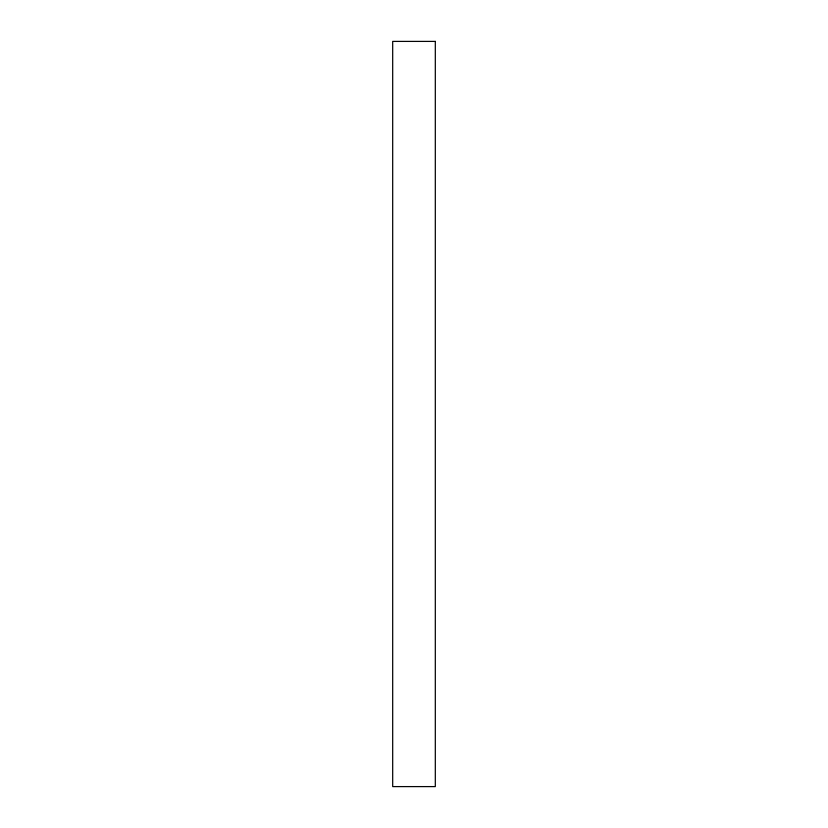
<?xml version="1.0" encoding="UTF-8"?>
<svg xmlns="http://www.w3.org/2000/svg" width="828" height="828" viewBox="0 0 828 828"><rect width="100%" height="100%" fill="white"/><g stroke="black" fill="none" stroke-linecap="round" stroke-linejoin="round"><path stroke-width="1.24" d="M435.311 41.4L392.689 41.4L392.689 786.6L435.311 786.6L435.311 41.4"/></g></svg>
